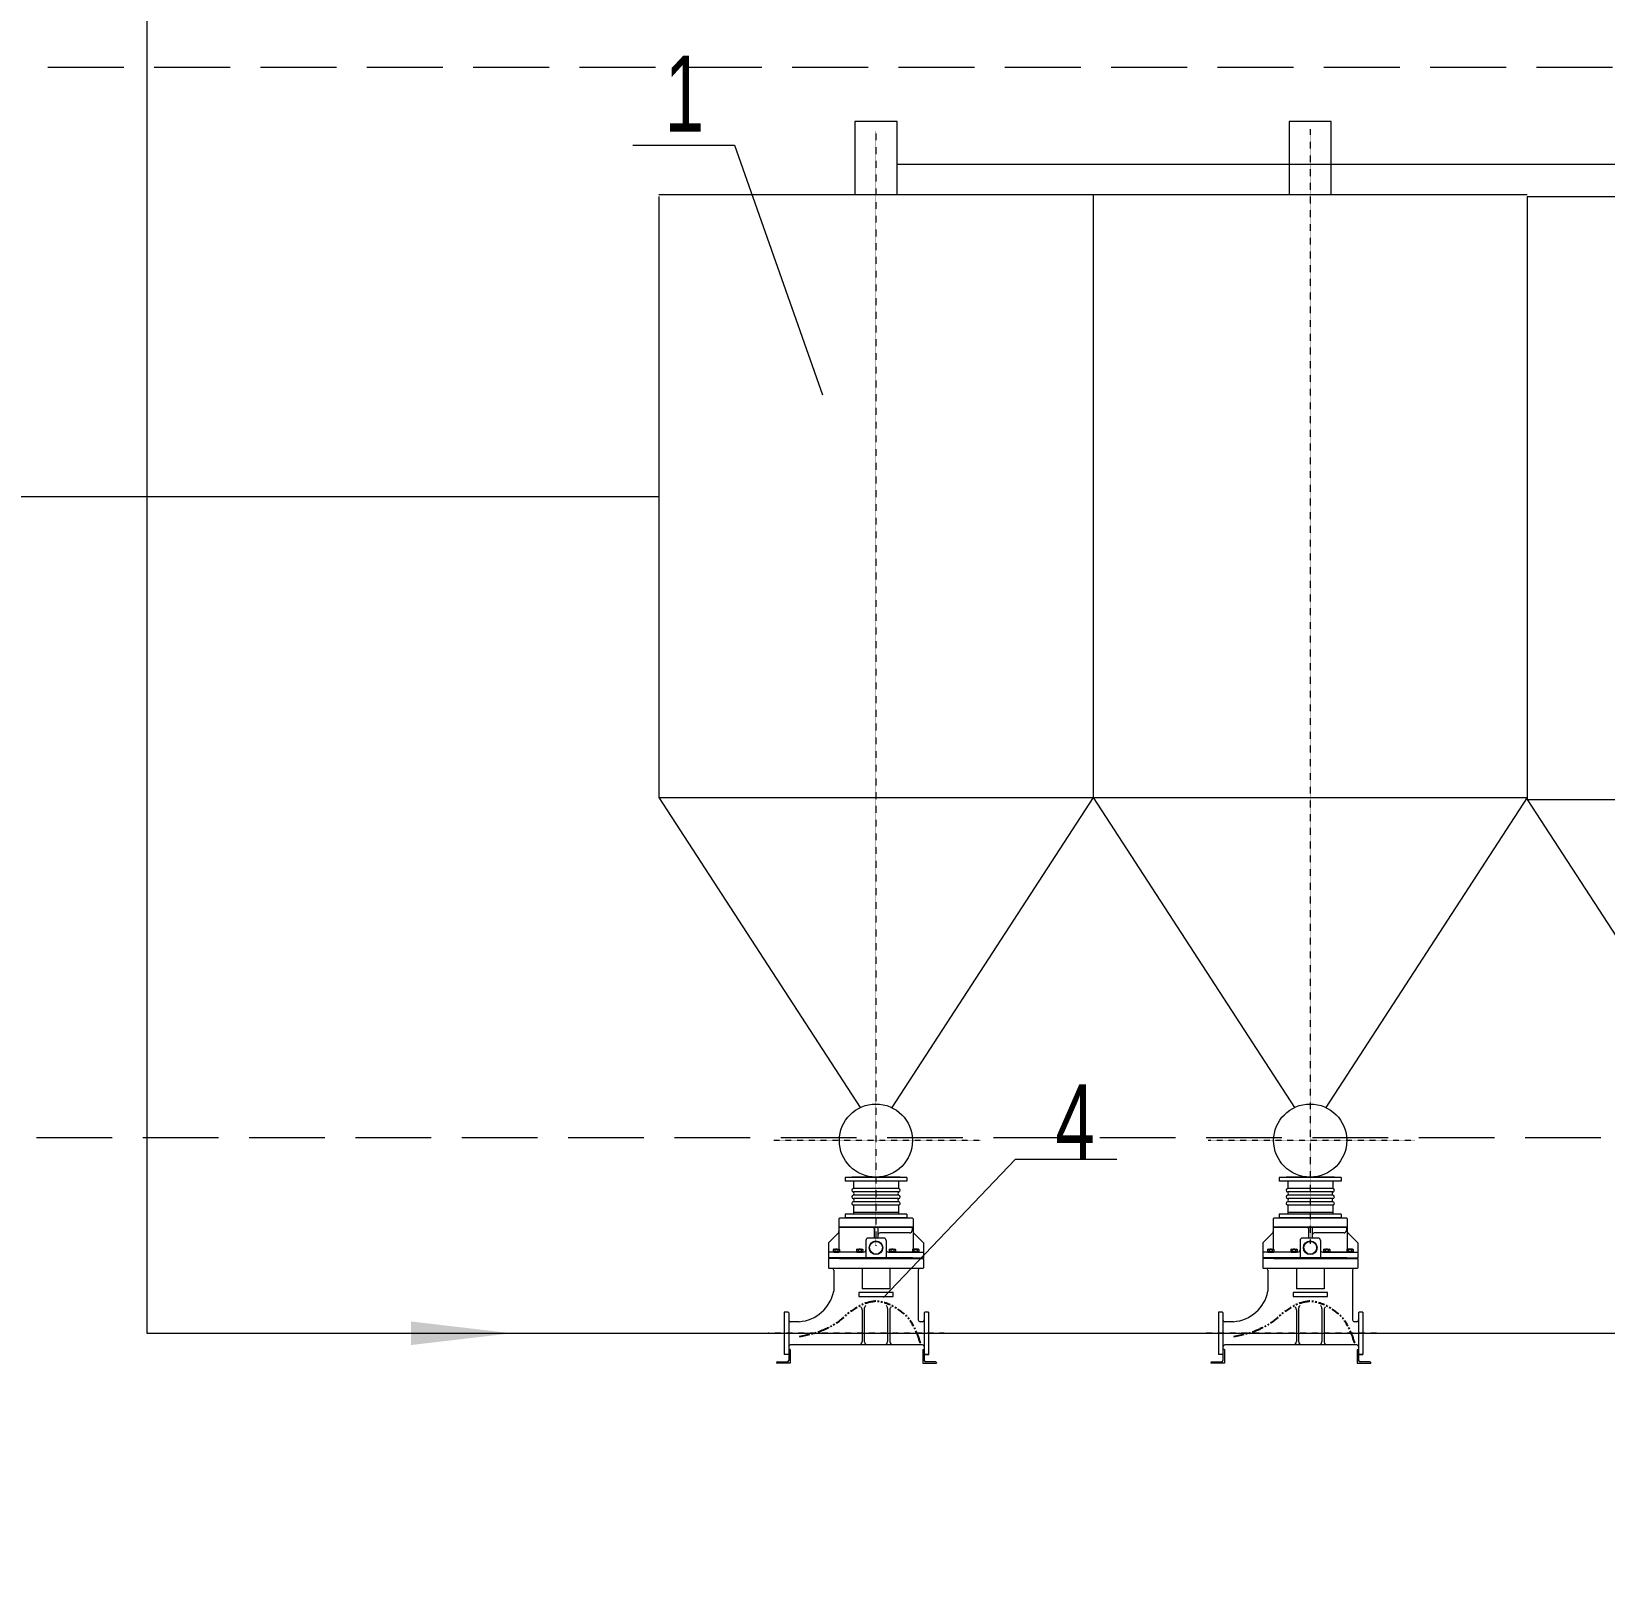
# Model space of a CAD drawing. Header units: millimetres. Extents: x -705761 to 1364679, y -410401 to 446404.
# Drawn here: x -517366 to -507011, y 84231 to 94373 of the extents above; entities that cross this region are included whole.
import ezdxf
from ezdxf.enums import TextEntityAlignment as Align

# ---------------------------------------------------------------- set-up
doc = ezdxf.new("R2010")
doc.units = ezdxf.units.MM
for name, pattern in [('DASH', [0.35, 0.25, -0.1]), ('DGN Style 4', [2.461354, 1.229908, -0.614954, 0.001537, -0.614954]), ('PHANTOM', [63.5, 31.75, -6.35, 6.35, -6.35, 6.35, -6.35]), ('点画线', [18, 12, -2, 2, -2])]:
    doc.linetypes.add(name, pattern=pattern)
for name, color, linetype, lineweight in [('P', 5, 'PHANTOM', 25), ('中心线层', 1, '点画线', 18), ('图框', 7, 'Continuous', 13), ('细实线', 3, 'Continuous', 30)]:
    doc.layers.add(name, color=color, linetype=linetype, lineweight=lineweight)
doc.styles.add('首钢设计院H4', font='BSDI_XW.shx', dxfattribs={"width": 0.7, "height": 0.004, "bigfont": 'BSDI_HZ.shx'})

# ---------------------------------------------------------------- blocks, each defined once
blk = doc.blocks.new('CURVE')
at = {"layer": 'P'}
for points in [[(-0.68, 6.83), (-0.62, 6.84), (-0.5, 6.86), (-0.39, 6.88), (-0.31, 6.88)], [(0.07, 6.9), (0.09, 6.9), (0.19, 6.9), (0.29, 6.89), (0.39, 6.88), (0.5, 6.86), (0.62, 6.84), (0.76, 6.82), (0.9, 6.79), (1.06, 6.76), (1.23, 6.73), (1.41, 6.69), (1.61, 6.64), (1.81, 6.59), (2.02, 6.53), (2.23, 6.47), (2.4, 6.41)], [(-6.69, 3.62), (-6.59, 3.73), (-6.43, 3.89)], [(-6.16, 4.14), (-6.03, 4.25), (-5.83, 4.42), (-5.61, 4.59), (-5.4, 4.75), (-5.17, 4.91), (-4.94, 5.06), (-4.73, 5.2)], [(-4.41, 5.4), (-4.24, 5.5), (-4.09, 5.59)], [(-3.76, 5.77), (-3.56, 5.89), (-3.43, 5.95)], [(-3.1, 6.12), (-2.88, 6.21), (-2.66, 6.31), (-2.45, 6.39), (-2.23, 6.47), (-2.02, 6.53), (-1.81, 6.59), (-1.78, 6.6)], [(-1.42, 6.69), (-1.41, 6.69), (-1.23, 6.73), (-1.06, 6.76), (-1.05, 6.77)], [(2.75, 6.27), (2.88, 6.21), (3.09, 6.12)], [(3.43, 5.95), (3.56, 5.89), (3.77, 5.77)], [(4.1, 5.59), (4.24, 5.5), (4.48, 5.36), (4.71, 5.22), (4.94, 5.07), (5.16, 4.92), (5.37, 4.78), (5.53, 4.67)], [(5.83, 4.44), (5.92, 4.37), (6.08, 4.25), (6.13, 4.21)], [(6.41, 3.96), (6.45, 3.92), (6.57, 3.81), (6.69, 3.7), (6.69, 3.69)], [(6.97, 3.44), (7.11, 3.32), (7.28, 3.17), (7.46, 3.02), (7.65, 2.87), (7.85, 2.71), (8.06, 2.56), (8.27, 2.41), (8.48, 2.26), (8.61, 2.17)], [(-8.78, 0.19), (-8.68, 0.4), (-8.62, 0.53)], [(-8.46, 0.87), (-8.34, 1.1), (-8.29, 1.2)], [(-8.12, 1.54), (-8.11, 1.55), (-7.99, 1.76), (-7.87, 1.98), (-7.75, 2.19), (-7.62, 2.39), (-7.49, 2.59), (-7.4, 2.73)], [(-7.17, 3.04), (-7.07, 3.18), (-6.94, 3.34)], [(8.93, 1.96), (9.14, 1.84), (9.26, 1.76)], [(9.59, 1.57), (9.81, 1.45), (9.92, 1.39)], [(10.26, 1.21), (10.29, 1.2), (10.53, 1.07), (10.79, 0.94), (11.05, 0.81), (11.32, 0.69), (11.61, 0.56), (11.91, 0.44), (12.22, 0.32), (12.54, 0.2), (12.56, 0.2)], [(12.92, 0.08), (13.26, -0.02), (13.28, -0.02)], [(-9.68, -2.16), (-9.6, -2.04), (-9.53, -1.9), (-9.46, -1.74), (-9.4, -1.57), (-9.35, -1.38), (-9.29, -1.19), (-9.23, -0.98), (-9.16, -0.76), (-9.08, -0.53), (-8.99, -0.3), (-8.93, -0.15)], [(13.64, -0.12), (13.67, -0.13), (14.01, -0.21)], [(14.38, -0.3), (14.63, -0.36), (15.21, -0.49), (15.86, -0.62), (16.6, -0.77)]]:
    blk.add_lwpolyline(points, dxfattribs=at)

msp = doc.modelspace()

# ---------------------------------------------------------------- linework, layer by layer
at = {"color": 4, "lineweight": 15}
for p, q in [((-516607.79, 94771.19), (-516607.79, 85799.88)), ((-516607.79, 85799.88), (-496794.7, 85799.88))]:
    msp.add_line(p, q, dxfattribs=at)
at = {"lineweight": 15}
for p, q in [((-511668.32, 93499.71), (-492241.45, 93499.71)), ((-513236.81, 93299.88), (-510377.95, 93299.88)), ((-513236.81, 93286.56), (-513236.81, 89327.51)), ((-510377.95, 93299.88), (-507519.08, 93299.88)), ((-510377.95, 93299.88), (-510377.95, 89327.51)), ((-507519.08, 93286.56), (-507519.08, 89327.51)), ((-507519.08, 93286.56), (-504660.22, 93286.56)), ((-507519.08, 93286.56), (-507519.08, 89314.19)), ((-513236.81, 89327.51), (-511911.34, 87285.99)), ((-513236.81, 89327.51), (-510377.95, 89327.51)), ((-510377.95, 89327.51), (-511703.42, 87285.99)), ((-510377.95, 89327.51), (-509052.47, 87285.99)), ((-510377.95, 89327.51), (-507519.08, 89327.51)), ((-507519.08, 89327.51), (-508844.55, 87285.99)), ((-507519.08, 89314.19), (-506193.61, 87272.67)), ((-507519.08, 89314.19), (-504660.22, 89314.19)), ((-511602.79, 86824.68), (-512010.79, 86824.68)), ((-512010.79, 86824.68), (-512010.79, 86800.68)), ((-511602.79, 86800.68), (-512010.79, 86800.68)), ((-511648.38, 86828.28), (-511966.38, 86828.28)), ((-511966.38, 86828.28), (-511966.38, 86824.68)), ((-511955.27, 86800.68), (-511955.27, 86752.18)), ((-511658.3, 86800.68), (-511658.3, 86752.18)), ((-511648.38, 86828.28), (-511648.38, 86824.68)), ((-511602.79, 86824.68), (-511602.79, 86800.68)), ((-508743.92, 86824.68), (-509151.92, 86824.68)), ((-509151.92, 86824.68), (-509151.92, 86800.68)), ((-508743.92, 86800.68), (-509151.92, 86800.68)), ((-508789.51, 86828.28), (-509107.51, 86828.28)), ((-509107.51, 86828.28), (-509107.51, 86824.68)), ((-509096.4, 86800.68), (-509096.4, 86752.18)), ((-508799.44, 86800.68), (-508799.44, 86752.18)), ((-508789.51, 86828.28), (-508789.51, 86824.68)), ((-508743.92, 86824.68), (-508743.92, 86800.68)), ((-511658.3, 86752.18), (-511955.27, 86752.18)), ((-511658.3, 86730.58), (-511955.27, 86730.58)), ((-511658.3, 86708.98), (-511955.27, 86708.98)), ((-511658.3, 86687.38), (-511955.27, 86687.38)), ((-508799.44, 86752.18), (-509096.4, 86752.18)), ((-508799.44, 86730.58), (-509096.4, 86730.58)), ((-508799.44, 86708.98), (-509096.4, 86708.98)), ((-508799.44, 86687.38), (-509096.4, 86687.38)), ((-511602.79, 86584.68), (-512010.79, 86584.68)), ((-512010.79, 86584.68), (-512010.79, 86560.68)), ((-511658.3, 86665.78), (-511955.27, 86665.78)), ((-511955.27, 86644.18), (-511955.27, 86584.68)), ((-511658.3, 86644.18), (-511955.27, 86644.18)), ((-511658.3, 86596.18), (-511955.27, 86596.18)), ((-511658.3, 86644.18), (-511658.3, 86584.68)), ((-511602.79, 86584.68), (-511602.79, 86560.68)), ((-508743.92, 86584.68), (-509151.92, 86584.68)), ((-509151.92, 86584.68), (-509151.92, 86560.68)), ((-508799.44, 86665.78), (-509096.4, 86665.78)), ((-509096.4, 86644.18), (-509096.4, 86584.68)), ((-508799.44, 86644.18), (-509096.4, 86644.18)), ((-508799.44, 86596.18), (-509096.4, 86596.18)), ((-508799.44, 86644.18), (-508799.44, 86584.68)), ((-508743.92, 86584.68), (-508743.92, 86560.68)), ((-512050.63, 86553.27), (-512050.63, 86549.76)), ((-512050.63, 86553.27), (-512050.63, 86549.76)), ((-512050.63, 86549.76), (-512050.63, 86539.4)), ((-512050.63, 86539.4), (-512050.63, 86498.31)), ((-512050.63, 86506.21), (-512050.63, 86498.31)), ((-511562.95, 86498.31), (-512050.63, 86498.31)), ((-511562.95, 86496.48), (-512050.63, 86496.48)), ((-512050.63, 86496.48), (-512050.63, 86353.93)), ((-511566.76, 86557.08), (-512046.82, 86557.08)), ((-511602.79, 86560.68), (-512010.79, 86560.68)), ((-511818.22, 86488.86), (-511818.22, 86426.22)), ((-511795.36, 86488.86), (-511795.36, 86426.22)), ((-511569.34, 86496.48), (-511569.34, 86475.52)), ((-511562.95, 86553.27), (-511562.95, 86549.76)), ((-511562.95, 86553.27), (-511562.95, 86549.76)), ((-511562.95, 86549.76), (-511562.95, 86539.4)), ((-511562.95, 86539.4), (-511562.95, 86498.31)), ((-511562.95, 86496.48), (-511562.95, 86353.93)), ((-509191.76, 86553.27), (-509191.76, 86549.76)), ((-509191.76, 86553.27), (-509191.76, 86549.76)), ((-509191.76, 86549.76), (-509191.76, 86539.4)), ((-509191.76, 86539.4), (-509191.76, 86498.31)), ((-509191.76, 86506.21), (-509191.76, 86498.31)), ((-508704.08, 86498.31), (-509191.76, 86498.31)), ((-508704.08, 86496.48), (-509191.76, 86496.48)), ((-509191.76, 86496.48), (-509191.76, 86353.93)), ((-508707.89, 86557.08), (-509187.95, 86557.08)), ((-508743.92, 86560.68), (-509151.92, 86560.68)), ((-508959.35, 86488.86), (-508959.35, 86426.22)), ((-508936.49, 86488.86), (-508936.49, 86426.22)), ((-508710.48, 86496.48), (-508710.48, 86475.52)), ((-508704.08, 86553.27), (-508704.08, 86549.76)), ((-508704.08, 86553.27), (-508704.08, 86549.76)), ((-508704.08, 86549.76), (-508704.08, 86539.4)), ((-508704.08, 86539.4), (-508704.08, 86498.31)), ((-508704.08, 86496.48), (-508704.08, 86353.93)), ((-512053.97, 86461.49), (-512119.21, 86396.26)), ((-512119.21, 86396.26), (-512119.21, 86333.83)), ((-511873.46, 86410.98), (-511873.46, 86296.68)), ((-511755.35, 86426.22), (-511858.22, 86426.22)), ((-511584.58, 86460.28), (-511780.12, 86460.28)), ((-511740.11, 86410.98), (-511740.11, 86296.68)), ((-511559.6, 86461.49), (-511494.37, 86396.26)), ((-511494.37, 86396.26), (-511494.37, 86333.83)), ((-509195.11, 86461.49), (-509260.34, 86396.26)), ((-509260.34, 86396.26), (-509260.34, 86333.83)), ((-509014.6, 86410.98), (-509014.6, 86296.68)), ((-508896.49, 86426.22), (-508999.36, 86426.22)), ((-508725.72, 86460.28), (-508921.25, 86460.28)), ((-508881.25, 86410.98), (-508881.25, 86296.68)), ((-508700.73, 86461.49), (-508635.5, 86396.26)), ((-508635.5, 86396.26), (-508635.5, 86333.83)), ((-512119.21, 86333.83), (-512119.21, 86296.68)), ((-512119.21, 86333.83), (-512119.21, 86296.68)), ((-511888.7, 86333.83), (-512119.21, 86333.83)), ((-512119.21, 86319.54), (-512119.21, 86296.68)), ((-511565.96, 86296.68), (-512119.21, 86296.68)), ((-512118.79, 86293.08), (-512118.79, 86230.68)), ((-511494.79, 86293.08), (-512118.79, 86293.08)), ((-512085.32, 86353.93), (-512088.1, 86352.32)), ((-512088.1, 86352.32), (-512088.1, 86338.33)), ((-512088.1, 86352.32), (-512046.54, 86352.32)), ((-512088.1, 86338.33), (-512046.54, 86338.33)), ((-512085.32, 86353.93), (-512049.32, 86353.93)), ((-512085.32, 86338.33), (-512049.32, 86338.33)), ((-512085.32, 86333.83), (-512085.32, 86338.33)), ((-512085.32, 86333.83), (-512049.32, 86333.83)), ((-512077.71, 86352.32), (-512077.71, 86338.33)), ((-512068.43, 86338.33), (-512065.86, 86333.83)), ((-512067.32, 86338.33), (-512049.32, 86338.33)), ((-512056.93, 86352.32), (-512056.93, 86338.33)), ((-512049.32, 86353.93), (-512046.54, 86352.32)), ((-512049.32, 86338.33), (-512049.32, 86333.83)), ((-512047.61, 86296.68), (-511494.37, 86296.68)), ((-512047.61, 86293.08), (-511494.79, 86293.08)), ((-512046.54, 86352.32), (-512046.54, 86338.33)), ((-511932.7, 86353.93), (-511935.49, 86352.32)), ((-511935.49, 86352.32), (-511935.49, 86338.33)), ((-511935.49, 86352.32), (-511893.92, 86352.32)), ((-511935.49, 86338.33), (-511893.92, 86338.33)), ((-511932.7, 86353.93), (-511896.7, 86353.93)), ((-511932.7, 86338.33), (-511896.7, 86338.33)), ((-511932.7, 86333.83), (-511932.7, 86338.33)), ((-511932.7, 86333.83), (-511896.7, 86333.83)), ((-511925.09, 86352.32), (-511925.09, 86338.33)), ((-511915.81, 86338.33), (-511913.24, 86333.83)), ((-511914.7, 86338.33), (-511896.7, 86338.33)), ((-511904.31, 86352.32), (-511904.31, 86338.33)), ((-511896.7, 86353.93), (-511893.92, 86352.32)), ((-511896.7, 86338.33), (-511896.7, 86333.83)), ((-511893.92, 86352.32), (-511893.92, 86338.33)), ((-511565.96, 86333.83), (-511724.87, 86333.83)), ((-511724.87, 86333.83), (-511494.37, 86333.83)), ((-511716.87, 86353.93), (-511719.65, 86352.32)), ((-511719.65, 86352.32), (-511719.65, 86338.33)), ((-511719.65, 86352.32), (-511678.08, 86352.32)), ((-511719.65, 86338.33), (-511678.08, 86338.33)), ((-511716.87, 86353.93), (-511680.87, 86353.93)), ((-511716.87, 86338.33), (-511680.87, 86338.33)), ((-511716.87, 86333.83), (-511716.87, 86338.33)), ((-511716.87, 86333.83), (-511680.87, 86333.83)), ((-511709.26, 86352.32), (-511709.26, 86338.33)), ((-511699.97, 86338.33), (-511697.41, 86333.83)), ((-511698.87, 86338.33), (-511680.87, 86338.33)), ((-511688.48, 86352.32), (-511688.48, 86338.33)), ((-511680.87, 86353.93), (-511678.08, 86352.32)), ((-511680.87, 86338.33), (-511680.87, 86333.83)), ((-511678.08, 86352.32), (-511678.08, 86338.33)), ((-511564.25, 86353.93), (-511567.03, 86352.32)), ((-511565.96, 86352.94), (-511567.03, 86352.32)), ((-511567.03, 86352.32), (-511567.03, 86338.33)), ((-511567.03, 86352.32), (-511565.96, 86352.32)), ((-511525.47, 86352.32), (-511567.03, 86352.32)), ((-511567.03, 86352.32), (-511567.03, 86338.33)), ((-511567.03, 86338.33), (-511565.96, 86338.33)), ((-511525.47, 86338.33), (-511567.03, 86338.33)), ((-511528.25, 86353.93), (-511564.25, 86353.93)), ((-511546.25, 86338.33), (-511564.25, 86338.33)), ((-511564.25, 86338.33), (-511564.25, 86333.83)), ((-511528.25, 86338.33), (-511564.25, 86338.33)), ((-511528.25, 86333.83), (-511564.25, 86333.83)), ((-511556.64, 86352.32), (-511556.64, 86338.33)), ((-511545.14, 86338.33), (-511547.71, 86333.83)), ((-511535.86, 86352.32), (-511535.86, 86338.33)), ((-511528.25, 86353.93), (-511525.47, 86352.32)), ((-511528.25, 86333.83), (-511528.25, 86338.33)), ((-511525.47, 86352.32), (-511525.47, 86338.33)), ((-511494.79, 86293.08), (-511494.79, 86230.68)), ((-511494.37, 86333.83), (-511494.37, 86296.68)), ((-511494.37, 86333.83), (-511494.37, 86296.68)), ((-511494.37, 86319.54), (-511494.37, 86296.68)), ((-509260.34, 86333.83), (-509260.34, 86296.68)), ((-509260.34, 86333.83), (-509260.34, 86296.68)), ((-509029.84, 86333.83), (-509260.34, 86333.83)), ((-509260.34, 86319.54), (-509260.34, 86296.68)), ((-508707.1, 86296.68), (-509260.34, 86296.68)), ((-509259.92, 86293.08), (-509259.92, 86230.68)), ((-508635.92, 86293.08), (-509259.92, 86293.08)), ((-509226.46, 86353.93), (-509229.24, 86352.32)), ((-509229.24, 86352.32), (-509229.24, 86338.33)), ((-509229.24, 86352.32), (-509187.67, 86352.32)), ((-509229.24, 86338.33), (-509187.67, 86338.33)), ((-509226.46, 86353.93), (-509190.46, 86353.93)), ((-509226.46, 86338.33), (-509190.46, 86338.33)), ((-509226.46, 86333.83), (-509226.46, 86338.33)), ((-509226.46, 86333.83), (-509190.46, 86333.83)), ((-509218.85, 86352.32), (-509218.85, 86338.33)), ((-509209.56, 86338.33), (-509206.99, 86333.83)), ((-509208.46, 86338.33), (-509190.46, 86338.33)), ((-509198.06, 86352.32), (-509198.06, 86338.33)), ((-509190.46, 86353.93), (-509187.67, 86352.32)), ((-509190.46, 86338.33), (-509190.46, 86333.83)), ((-509188.74, 86296.68), (-508635.5, 86296.68)), ((-509188.74, 86293.08), (-508635.92, 86293.08)), ((-509187.67, 86352.32), (-509187.67, 86338.33)), ((-509073.84, 86353.93), (-509076.62, 86352.32)), ((-509076.62, 86352.32), (-509076.62, 86338.33)), ((-509076.62, 86352.32), (-509035.05, 86352.32)), ((-509076.62, 86338.33), (-509035.05, 86338.33)), ((-509073.84, 86353.93), (-509037.84, 86353.93)), ((-509073.84, 86338.33), (-509037.84, 86338.33)), ((-509073.84, 86333.83), (-509073.84, 86338.33)), ((-509073.84, 86333.83), (-509037.84, 86333.83)), ((-509066.23, 86352.32), (-509066.23, 86338.33)), ((-509056.95, 86338.33), (-509054.38, 86333.83)), ((-509055.84, 86338.33), (-509037.84, 86338.33)), ((-509045.45, 86352.32), (-509045.45, 86338.33)), ((-509037.84, 86353.93), (-509035.05, 86352.32)), ((-509037.84, 86338.33), (-509037.84, 86333.83)), ((-509035.05, 86352.32), (-509035.05, 86338.33)), ((-508707.1, 86333.83), (-508866.01, 86333.83)), ((-508866.01, 86333.83), (-508635.5, 86333.83)), ((-508858.01, 86353.93), (-508860.79, 86352.32)), ((-508860.79, 86352.32), (-508860.79, 86338.33)), ((-508860.79, 86352.32), (-508819.22, 86352.32)), ((-508860.79, 86338.33), (-508819.22, 86338.33)), ((-508858.01, 86353.93), (-508822.01, 86353.93)), ((-508858, 86338.33), (-508822.01, 86338.33)), ((-508858, 86333.83), (-508858, 86338.33)), ((-508858, 86333.83), (-508822.01, 86333.83)), ((-508850.4, 86352.32), (-508850.4, 86338.33)), ((-508841.11, 86338.33), (-508838.54, 86333.83)), ((-508840.01, 86338.33), (-508822.01, 86338.33)), ((-508829.61, 86352.32), (-508829.61, 86338.33)), ((-508822.01, 86353.93), (-508819.22, 86352.32)), ((-508822.01, 86338.33), (-508822.01, 86333.83)), ((-508819.22, 86352.32), (-508819.22, 86338.33)), ((-508705.39, 86353.93), (-508708.17, 86352.32)), ((-508707.1, 86352.94), (-508708.17, 86352.32)), ((-508708.17, 86352.32), (-508708.17, 86338.33)), ((-508708.17, 86352.32), (-508707.1, 86352.32)), ((-508666.6, 86352.32), (-508708.17, 86352.32)), ((-508708.17, 86352.32), (-508708.17, 86338.33)), ((-508708.17, 86338.33), (-508707.1, 86338.33)), ((-508666.6, 86338.33), (-508708.17, 86338.33)), ((-508669.39, 86353.93), (-508705.39, 86353.93)), ((-508687.39, 86338.33), (-508705.39, 86338.33)), ((-508705.39, 86338.33), (-508705.39, 86333.83)), ((-508669.39, 86338.33), (-508705.39, 86338.33)), ((-508669.39, 86333.83), (-508705.39, 86333.83)), ((-508697.78, 86352.32), (-508697.78, 86338.33)), ((-508686.28, 86338.33), (-508688.85, 86333.83)), ((-508676.99, 86352.32), (-508676.99, 86338.33)), ((-508669.39, 86353.93), (-508666.6, 86352.32)), ((-508669.39, 86333.83), (-508669.39, 86338.33)), ((-508666.6, 86352.32), (-508666.6, 86338.33)), ((-508635.92, 86293.08), (-508635.92, 86230.68)), ((-508635.5, 86333.83), (-508635.5, 86296.68)), ((-508635.5, 86333.83), (-508635.5, 86296.68)), ((-508635.5, 86319.54), (-508635.5, 86296.68)), ((-512097.16, 86227.08), (-512115.19, 86227.08)), ((-511498.39, 86227.08), (-512097.16, 86227.08)), ((-512085.16, 86215.08), (-512085.16, 86076.43)), ((-511897.98, 86227.08), (-511897.98, 86092.67)), ((-511715.59, 86227.08), (-511715.59, 86092.67)), ((-511528.41, 86215.08), (-511528.41, 85888.09)), ((-509238.3, 86227.08), (-509256.32, 86227.08)), ((-508639.52, 86227.08), (-509238.3, 86227.08)), ((-509226.3, 86215.08), (-509226.3, 86076.43)), ((-509039.12, 86227.08), (-509039.12, 86092.67)), ((-508856.73, 86227.08), (-508856.73, 86092.67)), ((-508669.55, 86215.08), (-508669.55, 85888.09)), ((-511715.59, 86092.67), (-511897.98, 86092.67)), ((-508856.73, 86092.67), (-509039.12, 86092.67)), ((-511897.98, 85954.74), (-511897.98, 85746.43)), ((-511883.59, 85963.59), (-511883.59, 85746.43)), ((-511729.98, 85963.59), (-511729.98, 85746.43)), ((-511715.59, 85954.74), (-511715.59, 85746.43)), ((-509039.12, 85954.74), (-509039.12, 85746.43)), ((-509024.73, 85963.59), (-509024.73, 85746.43)), ((-508871.11, 85963.59), (-508871.11, 85746.43)), ((-508856.73, 85954.74), (-508856.73, 85746.43)), ((-512385.18, 85937.89), (-512410.46, 85937.89)), ((-512410.46, 85937.89), (-512410.46, 85660.68)), ((-512381.58, 85934.29), (-512381.58, 85888.09)), ((-512381.58, 85888.09), (-512381.58, 85664.27)), ((-512312.54, 85876.08), (-512369.57, 85876.08)), ((-511500.79, 85876.08), (-511516.4, 85876.08)), ((-511488.78, 85934.29), (-511488.78, 85888.09)), ((-511488.78, 85888.09), (-511488.78, 85664.27)), ((-511460.29, 85937.89), (-511485.19, 85937.89)), ((-511460.29, 85937.89), (-511460.29, 85660.68)), ((-509526.31, 85937.89), (-509551.6, 85937.89)), ((-509551.6, 85937.89), (-509551.6, 85660.68)), ((-509522.72, 85934.29), (-509522.72, 85888.09)), ((-509522.72, 85888.09), (-509522.72, 85664.27)), ((-509453.68, 85876.08), (-509510.71, 85876.08)), ((-508641.93, 85876.08), (-508657.54, 85876.08)), ((-508629.92, 85934.29), (-508629.92, 85888.09)), ((-508629.92, 85888.09), (-508629.92, 85664.27)), ((-508601.42, 85937.89), (-508626.32, 85937.89)), ((-508601.42, 85937.89), (-508601.42, 85660.68)), ((-512385.18, 85660.68), (-512410.46, 85660.68)), ((-512381.58, 85685.88), (-512381.58, 85621.08)), ((-512371.98, 85691.88), (-512375.58, 85691.88)), ((-512371.98, 85691.88), (-512371.98, 85616.28)), ((-511500.79, 85723.68), (-512369.57, 85723.68)), ((-511498.38, 85691.88), (-511498.38, 85616.28)), ((-511498.38, 85691.88), (-511494.78, 85691.88)), ((-511498.38, 85691.88), (-511498.38, 85616.28)), ((-511498.38, 85691.88), (-511494.78, 85691.88)), ((-511488.78, 85685.88), (-511488.78, 85635.48)), ((-511488.78, 85685.88), (-511488.78, 85621.08)), ((-511460.29, 85660.68), (-511485.19, 85660.68)), ((-511485.19, 85660.68), (-511459.9, 85660.68)), ((-509526.31, 85660.68), (-509551.6, 85660.68)), ((-509522.72, 85685.88), (-509522.72, 85621.08)), ((-509513.12, 85691.88), (-509516.72, 85691.88)), ((-509513.12, 85691.88), (-509513.12, 85616.28)), ((-508641.93, 85723.68), (-509510.71, 85723.68)), ((-508639.52, 85691.88), (-508639.52, 85616.28)), ((-508639.52, 85691.88), (-508635.92, 85691.88)), ((-508639.52, 85691.88), (-508639.52, 85616.28)), ((-508639.52, 85691.88), (-508635.92, 85691.88)), ((-508629.92, 85685.88), (-508629.92, 85635.48)), ((-508629.92, 85685.88), (-508629.92, 85621.08)), ((-508601.42, 85660.68), (-508626.32, 85660.68)), ((-508626.32, 85660.68), (-508601.04, 85660.68)), ((-512461.98, 85605.48), (-512461.98, 85601.88)), ((-512447.58, 85601.88), (-512461.98, 85601.88)), ((-512455.98, 85611.48), (-512391.18, 85611.48)), ((-512371.98, 85601.88), (-512447.58, 85601.88)), ((-512371.98, 85616.28), (-512371.98, 85601.88)), ((-511498.38, 85616.28), (-511498.38, 85601.88)), ((-511498.38, 85601.88), (-511422.78, 85601.88)), ((-511414.38, 85611.48), (-511479.18, 85611.48)), ((-511422.78, 85601.88), (-511408.38, 85601.88)), ((-511408.38, 85605.48), (-511408.38, 85601.88)), ((-509603.12, 85605.48), (-509603.12, 85601.88)), ((-509588.72, 85601.88), (-509603.12, 85601.88)), ((-509597.12, 85611.48), (-509532.32, 85611.48)), ((-509513.12, 85601.88), (-509588.72, 85601.88)), ((-509513.12, 85616.28), (-509513.12, 85601.88)), ((-508639.52, 85616.28), (-508639.52, 85601.88)), ((-508639.52, 85601.88), (-508563.92, 85601.88)), ((-508555.52, 85611.48), (-508620.32, 85611.48)), ((-508563.92, 85601.88), (-508549.52, 85601.88)), ((-508549.52, 85605.48), (-508549.52, 85601.88))]:
    msp.add_line(p, q, dxfattribs=at)
for points in [[(-511668.32, 93779.45), (-511946.43, 93779.45), (-511946.43, 93299.88), (-511668.32, 93299.88)], [(-508809.46, 93779.45), (-509087.57, 93779.45), (-509087.57, 93299.88), (-508809.46, 93299.88)]]:
    msp.add_lwpolyline(points, close=True, dxfattribs=at)
for points in [[(-511694.19, 86067.37), (-511919.38, 86067.37), (-511919.38, 86042.56), (-511694.19, 86042.56), (-511694.19, 86067.37)], [(-508835.33, 86067.37), (-509060.51, 86067.37), (-509060.51, 86042.56), (-508835.33, 86042.56), (-508835.33, 86067.37)]]:
    msp.add_lwpolyline(points, dxfattribs=at)
for centre, radius in [((-511807.38, 87068.94), 240.66), ((-508948.51, 87068.94), 240.66), ((-511806.79, 86362.67), 45), ((-511806.79, 86362.67), 42), ((-508947.92, 86362.67), 45), ((-508947.92, 86362.67), 42)]:
    msp.add_circle(centre, radius, dxfattribs=at)
for centre, radius, start, end in [((-511955.27, 86741.38), 10.8, 90, 270), ((-511955.27, 86698.18), 10.8, 90, 270), ((-511965.4, 86719.78), 14.81, 313.181418, 46.818582), ((-511965.4, 86676.58), 14.81, 313.181418, 46.818582), ((-511648.17, 86719.78), 14.81, 133.181418, 226.818582), ((-511648.17, 86676.58), 14.81, 133.181418, 226.818582), ((-511658.3, 86741.38), 10.8, 270, 90), ((-511658.3, 86698.18), 10.8, 270, 90), ((-509096.4, 86741.38), 10.8, 90, 270), ((-509096.4, 86698.18), 10.8, 90, 270), ((-509106.54, 86719.78), 14.81, 313.181418, 46.818582), ((-509106.54, 86676.58), 14.81, 313.181418, 46.818582), ((-508789.31, 86719.78), 14.81, 133.181418, 226.818582), ((-508789.31, 86676.58), 14.81, 133.181418, 226.818582), ((-508799.44, 86741.38), 10.8, 270, 90), ((-508799.44, 86698.18), 10.8, 270, 90), ((-511955.27, 86654.98), 10.8, 90, 270), ((-511658.3, 86654.98), 10.8, 270, 90), ((-509096.4, 86654.98), 10.8, 90, 270), ((-508799.44, 86654.98), 10.8, 270, 90), ((-512062.06, 86469.57), 11.43, 315, 0), ((-512046.82, 86553.27), 3.81, 90, 180), ((-512046.82, 86553.27), 3.81, 90, 180), ((-511825.84, 86488.86), 7.62, 0, 90), ((-511787.74, 86488.86), 7.62, 90, 180), ((-511584.58, 86475.52), 15.24, 270, 0), ((-511566.76, 86553.27), 3.81, 78.029879, 90), ((-511566.76, 86553.27), 3.81, 0, 90), ((-511551.52, 86469.57), 11.43, 180, 225), ((-509203.19, 86469.57), 11.43, 315, 0), ((-509187.95, 86553.27), 3.81, 90, 180), ((-509187.95, 86553.27), 3.81, 90, 180), ((-508966.97, 86488.86), 7.62, 0, 90), ((-508928.87, 86488.86), 7.62, 90, 180), ((-508725.72, 86475.52), 15.24, 270, 0), ((-508707.89, 86553.27), 3.81, 78.029879, 90), ((-508707.89, 86553.27), 3.81, 0, 90), ((-508692.65, 86469.57), 11.43, 180, 225), ((-511858.22, 86410.98), 15.24, 90, 180), ((-511780.12, 86445.04), 15.24, 90, 180), ((-511755.35, 86410.98), 15.24, 0, 90), ((-508999.36, 86410.98), 15.24, 90, 180), ((-508921.25, 86445.04), 15.24, 90, 180), ((-508896.49, 86410.98), 15.24, 0, 90), ((-512082.91, 86344.73), 9.2, 55.615753, 124.384247), ((-512067.32, 86319.54), 34.39, 72.412046, 107.587954), ((-512051.73, 86344.73), 9.2, 55.615753, 124.384247), ((-511930.29, 86344.73), 9.2, 55.615753, 124.384247), ((-511914.7, 86319.54), 34.39, 72.412046, 107.587954), ((-511899.11, 86344.73), 9.2, 55.615753, 124.384247), ((-511888.7, 86349.07), 15.24, 270, 0), ((-511724.87, 86349.07), 15.24, 180, 270), ((-511714.46, 86344.73), 9.2, 55.615753, 124.384247), ((-511698.87, 86319.54), 34.39, 72.412046, 107.587954), ((-511683.28, 86344.73), 9.2, 55.615753, 124.384247), ((-511561.84, 86344.73), 9.2, 55.615753, 124.384247), ((-511561.84, 86344.73), 9.2, 116.644883, 124.384247), ((-511546.25, 86319.54), 34.39, 72.412046, 107.587954), ((-511530.66, 86344.73), 9.2, 55.615753, 124.384247), ((-509224.05, 86344.73), 9.2, 55.615753, 124.384247), ((-509208.46, 86319.54), 34.39, 72.412046, 107.587954), ((-509192.87, 86344.73), 9.2, 55.615753, 124.384247), ((-509071.43, 86344.73), 9.2, 55.615753, 124.384247), ((-509055.84, 86319.54), 34.39, 72.412046, 107.587954), ((-509040.25, 86344.73), 9.2, 55.615753, 124.384247), ((-509029.84, 86349.07), 15.24, 270, 0), ((-508866.01, 86349.07), 15.24, 180, 270), ((-508855.59, 86344.73), 9.2, 55.615753, 124.384247), ((-508840.01, 86319.54), 34.39, 72.412046, 107.587954), ((-508824.42, 86344.73), 9.2, 55.615753, 124.384247), ((-508702.98, 86344.73), 9.2, 55.615753, 124.384247), ((-508702.98, 86344.73), 9.2, 116.644883, 124.384247), ((-508687.39, 86319.54), 34.39, 72.412046, 107.587954), ((-508671.8, 86344.73), 9.2, 55.615753, 124.384247), ((-512115.19, 86230.68), 3.6, 180, 270), ((-512097.16, 86215.08), 12, 0, 90), ((-511516.41, 86215.08), 12, 90, 180), ((-511498.39, 86230.68), 3.6, 270, 0), ((-509256.32, 86230.68), 3.6, 180, 270), ((-509238.3, 86215.08), 12, 0, 90), ((-508657.55, 86215.08), 12, 90, 180), ((-508639.52, 86230.68), 3.6, 270, 0), ((-512329.97, 86125.07), 249.6, 274.005213, 348.762536), ((-509471.11, 86125.07), 249.6, 274.005213, 348.762536), ((-511921.97, 85954.74), 23.99, 0, 52.551259), ((-511859.61, 85963.59), 23.99, 127.448741, 180), ((-511753.96, 85963.59), 23.99, 0, 52.551259), ((-511691.6, 85954.74), 23.99, 127.448741, 180), ((-509063.11, 85954.74), 23.99, 0, 52.551259), ((-509000.74, 85963.59), 23.99, 127.448741, 180), ((-508895.1, 85963.59), 23.99, 0, 52.551259), ((-508832.74, 85954.74), 23.99, 127.448741, 180), ((-512385.18, 85934.29), 3.6, 0, 90), ((-512369.57, 85888.09), 12.01, 180, 270), ((-511516.4, 85888.09), 12.01, 180, 270), ((-511500.79, 85888.09), 12.01, 270, 0), ((-511485.19, 85934.29), 3.6, 90, 180), ((-509526.31, 85934.29), 3.6, 0, 90), ((-509510.71, 85888.09), 12.01, 180, 270), ((-508657.54, 85888.09), 12.01, 180, 270), ((-508641.93, 85888.09), 12.01, 270, 0), ((-508626.32, 85934.29), 3.6, 90, 180), ((-511921.97, 85746.43), 23.99, 307.448741, 0), ((-511859.61, 85746.43), 23.99, 180, 232.551259), ((-511753.96, 85746.43), 23.99, 307.448741, 0), ((-511691.6, 85746.43), 23.99, 180, 232.551259), ((-509063.11, 85746.43), 23.99, 307.448741, 0), ((-509000.74, 85746.43), 23.99, 180, 232.551259), ((-508895.1, 85746.43), 23.99, 307.448741, 0), ((-508832.74, 85746.43), 23.99, 180, 232.551259), ((-512385.18, 85664.27), 3.6, 270, 0), ((-512369.57, 85711.67), 12.01, 90, 180), ((-512375.58, 85685.88), 6, 90, 180), ((-511500.79, 85711.67), 12.01, 0, 90), ((-511494.78, 85685.88), 6, 0, 90), ((-511494.78, 85685.88), 6, 0, 90), ((-511485.19, 85664.27), 3.6, 180, 270), ((-511485.19, 85664.27), 3.6, 180, 270), ((-509526.31, 85664.27), 3.6, 270, 0), ((-509510.71, 85711.67), 12.01, 90, 180), ((-509516.72, 85685.88), 6, 90, 180), ((-508641.93, 85711.67), 12.01, 0, 90), ((-508635.92, 85685.88), 6, 0, 90), ((-508635.92, 85685.88), 6, 0, 90), ((-508626.32, 85664.27), 3.6, 180, 270), ((-508626.32, 85664.27), 3.6, 180, 270), ((-512455.98, 85605.48), 6, 90, 180), ((-512391.18, 85621.08), 9.6, 270, 0), ((-511479.18, 85621.08), 9.6, 180, 270), ((-511414.38, 85605.48), 6, 0, 90), ((-509597.12, 85605.48), 6, 90, 180), ((-509532.32, 85621.08), 9.6, 270, 0), ((-508620.32, 85621.08), 9.6, 180, 270), ((-508555.52, 85605.48), 6, 0, 90)]:
    msp.add_arc(centre, radius, start, end, dxfattribs=at)
at = {"layer": '中心线层', "color": 1, "linetype": 'DGN Style 4', "lineweight": 15, "ltscale": 0.05}
for p, q in [((-508948.51, 93729.31), (-508948.51, 86388.78)), ((-511807.38, 93715.99), (-511807.38, 86375.46)), ((-511117.41, 87068.94), (-512478.77, 87068.94)), ((-508258.55, 87068.94), (-509619.91, 87068.94)), ((-511359.03, 85799.88), (-512517.26, 85799.88)), ((-508500.17, 85799.88), (-509658.4, 85799.88))]:
    msp.add_line(p, q, dxfattribs=at)
at = {"layer": '图框', "linetype": 'DASH', "lineweight": 15, "ltscale": 2000}
for points in [[(-520753.17, 96156.24), (-496459.17, 96156.24), (-496459.17, 94136.24), (-520753.17, 94136.24)], [(-518034.17, 87088.24), (-495921.17, 87088.24), (-495921.17, 75204.24), (-518034.17, 75204.24)]]:
    msp.add_lwpolyline(points, close=True, dxfattribs=at)
at = {"layer": '细实线', "color": 7, "lineweight": 15}
for p, q in [((-513407.45, 93623.94), (-512737.78, 93623.94)), ((-512737.78, 93623.94), (-512158.42, 91980.89)), ((-513236.81, 91307.04), (-524862.26, 91307.04)), ((-511756.29, 86034.56), (-510890.41, 86944.53)), ((-510220.73, 86944.53), (-510890.41, 86944.53))]:
    msp.add_line(p, q, dxfattribs=at)
msp.add_solid([(-514868.65, 85722.08), (-514868.65, 85877.67), (-514202.75, 85800.22), (-514202.75, 85799.53)], dxfattribs=at)
msp.add_solid([(-514868.65, 85722.08), (-514868.65, 85877.67), (-514202.75, 85800.22), (-514202.75, 85799.53)], dxfattribs=at)

# ---------------------------------------------------------------- block references
at = {"lineweight": 15, "xscale": -30.47999999998137, "yscale": 30.47999999998137, "zscale": 30.47999999998137}
for p in [(-511806.79, 85799.88), (-508947.92, 85799.88)]:
    msp.add_blockref('CURVE', p, dxfattribs=at)

# ---------------------------------------------------------------- texts
at = {"layer": '细实线', "color": 7, "lineweight": 15, "style": '首钢设计院H4', "width": 0.7}
for s, p in [('1', (-513067.66, 93962.44)), ('4', (-510496.33, 87189.83))]:
    msp.add_text(s, height=500, dxfattribs=at).set_placement(p, align=Align.MIDDLE_CENTER)

doc.saveas('drawing.dxf')
